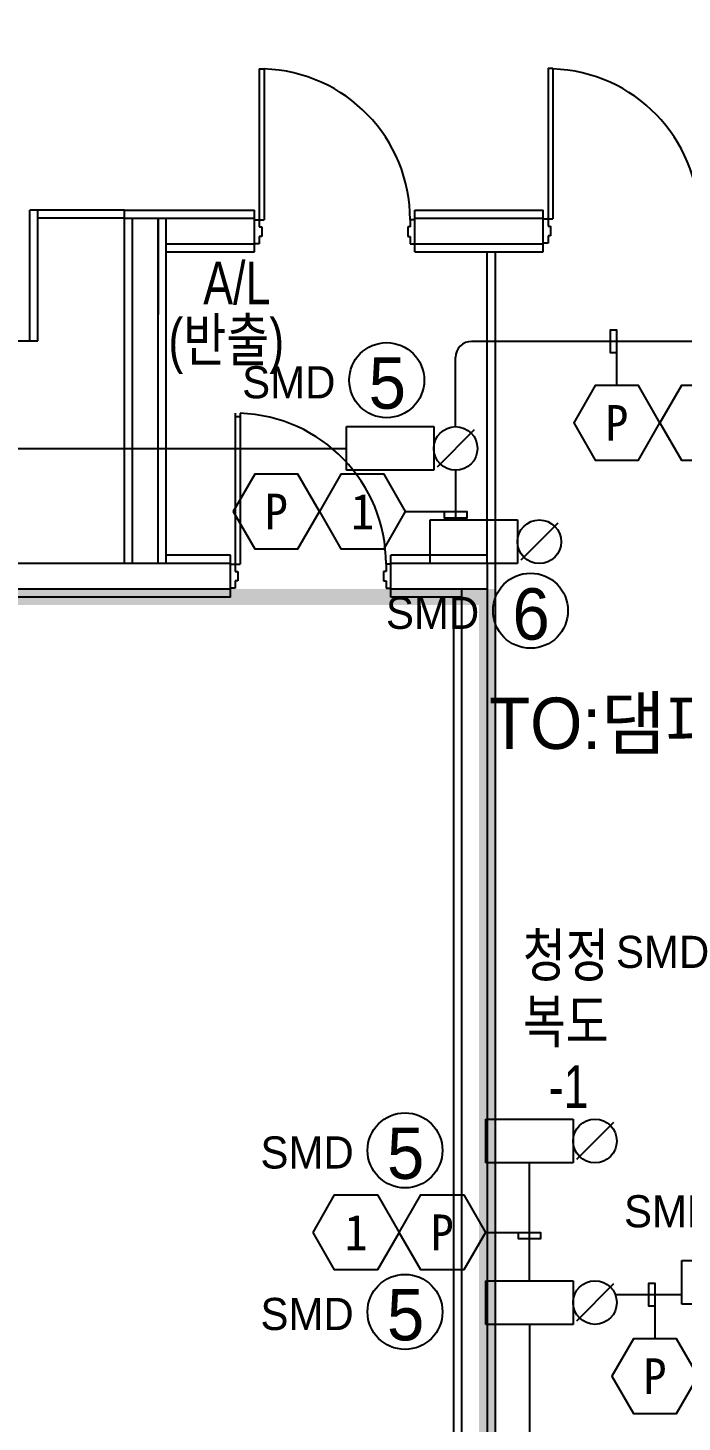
# Model space of a CAD drawing. Header units: millimetres. Extents: x 6846 to 63013, y 1940 to 45920.
# Drawn here: x 20402 to 24481, y 16581 to 25265 of the extents above; entities that cross this region are included whole.
import ezdxf
from ezdxf.enums import TextEntityAlignment as Align

# ---------------------------------------------------------------- set-up
doc = ezdxf.new("R2010")
doc.units = ezdxf.units.MM
doc.header["$LTSCALE"] = 120
doc.linetypes.add('HIDDENX2', pattern=[0.75, 0.5, -0.25])
for name, color, linetype in [('1구역', 41, 'Continuous'), ('ARCH', 9, 'Continuous'), ('DAMPER', 2, 'Continuous'), ('fire', 2, 'Continuous'), ('fire-l', 4, 'Continuous'), ('smd-f', 2, 'Continuous')]:
    doc.layers.add(name, color=color, linetype=linetype)
doc.styles.add('GHD', font='')
doc.styles.add('ghs', font='')
doc.styles.add('TT', font='')
doc.styles.add('돋움', font='')
doc.styles.get('GHD').set_extended_font_data('Dotum')
doc.styles.get('ghs').set_extended_font_data('Dotum')
doc.styles.get('TT').set_extended_font_data('Dotum')
doc.styles.get('돋움').set_extended_font_data('DotumChe')

# ---------------------------------------------------------------- blocks, each defined once
blk = doc.blocks.new('e-22-1')
at = {"layer": 'DAMPER'}
blk.add_line((-5, 1), (-1, 1), dxfattribs=at)
at = {"layer": 'fire'}
for p, q in [((-5, -1), (-5, 1)), ((-1, 1), (-1, -1)), ((0.85, 0.85), (-0.85, -0.85)), ((-1, -1), (-5, -1))]:
    blk.add_line(p, q, dxfattribs=at)
blk.add_circle((0, 0), 1, dxfattribs=at)

msp = doc.modelspace()

# ---------------------------------------------------------------- linework, layer by layer
at = {"layer": '1구역', "color": 4, "linetype": 'HIDDENX2', "ltscale": 7, "const_width": 100, "elevation": 0}
msp.add_lwpolyline([(30965.2, 20438.5), (33578.6, 20438.5), (33578.6, 24080), (47915.2, 24080.2), (47915.2, 25821.4), (53945.2, 25821.4), (53945.2, 31910.1), (14826.5, 31910.1), (14826.6, 21720.2), (23265.2, 21720.2), (23265.2, 15580.2), (21065.2, 15580.2), (21065.2, 11630.2), (30965.2, 11630.2), (30965.2, 20438.5)], dxfattribs=at)
at = {"layer": 'ARCH', "color": 9}
for p, q in [((23645.2, 25015.2, 0), (23645.2, 24075.2, 0)), ((23645.2, 25015.2, 0), (23675.2, 25015.2, 0)), ((23675.2, 25015.2, 0), (23675.2, 24075.2, 0)), ((21845.2, 25010.2, 0), (21845.2, 24070.2, 0)), ((21845.2, 25010.2, 0), (21875.2, 25010.2, 0)), ((21875.2, 25010.2, 0), (21875.2, 24070.2, 0)), ((20415.2, 23316.2, 0), (20415.2, 24130.2, 0)), ((20415.2, 23316.2, 0), (20415.2, 24130.2, 0)), ((21005.2, 24130.2, 0), (20415.2, 24130.2, 0)), ((20465.2, 23316.2, 0), (20465.2, 24130.2, 0)), ((20465.2, 23316.2, 0), (20465.2, 24130.2, 0)), ((20465.2, 23480.2, 0), (20465.2, 24080.2, 0)), ((20465.2, 23480.2, 0), (20465.2, 24080.2, 0)), ((21005.2, 24080.2, 0), (20465.2, 24080.2, 0)), ((21005.2, 24130.2, 0), (21815.2, 24130.2, 0)), ((21005.2, 21930.2, 0), (21005.2, 24130.2, 0)), ((21005.2, 24080.1, 0), (21815.2, 24080.1, 0)), ((21055.2, 21930.2, 0), (21055.2, 24080.2, 0)), ((21215.2, 21930.2, 0), (21215.2, 24080.2, 0)), ((21215.2, 24080.2, 0), (21215.2, 23480.2, 0)), ((21215.2, 24080.2, 0), (21215.2, 23480.2, 0)), ((21265.2, 21930.2, 0), (21265.2, 24080.2, 0)), ((21815.2, 23870.1, 0), (21815.2, 24130.2, 0)), ((21815.2, 23915.2, 0), (21815.2, 24075.2, 0)), ((21815.2, 24070.2, 0), (21845.2, 24070.2, 0)), ((21845.2, 24070.2, 0), (21875.2, 24070.2, 0)), ((21845.2, 24070.2, 0), (21845.2, 24025.2, 0)), ((22815.2, 24070.2, 0), (22785.2, 24070.2, 0)), ((22785.2, 24070.2, 0), (22785.2, 24025.2, 0)), ((22815.2, 24130.2, 0), (23615.2, 24130.2, 0)), ((22815.2, 23870.1, 0), (22815.2, 24130.2, 0)), ((22815.2, 24080.1, 0), (23615.2, 24080.1, 0)), ((22815.2, 23915.2, 0), (22815.2, 24075.2, 0)), ((23615.2, 23870.1, 0), (23615.2, 24130.2, 0)), ((23615.2, 23920.2, 0), (23615.2, 24080.2, 0)), ((23615.2, 24075.2, 0), (23645.2, 24075.2, 0)), ((23645.2, 24075.2, 0), (23675.2, 24075.2, 0)), ((23645.2, 24075.2, 0), (23645.2, 24030.2, 0)), ((21845.2, 24025.2, 0), (21860.2, 24025.2, 0)), ((21860.2, 24025.2, 0), (21860.2, 23965.2, 0)), ((22785.2, 24025.2, 0), (22770.2, 24025.2, 0)), ((22770.2, 24025.2, 0), (22770.2, 23965.2, 0)), ((23645.2, 24030.2, 0), (23660.2, 24030.2, 0)), ((23660.2, 23970.2, 0), (23645.2, 23970.2, 0)), ((23645.2, 23970.2, 0), (23645.2, 23925.2, 0)), ((23660.2, 24030.2, 0), (23660.2, 23970.2, 0)), ((21265.2, 23920.2, 0), (21815.2, 23920.2, 0)), ((21845.2, 23920.2, 0), (21815.2, 23920.2, 0)), ((21860.2, 23965.2, 0), (21845.2, 23965.2, 0)), ((21845.2, 23965.2, 0), (21845.2, 23920.2, 0)), ((22770.2, 23965.2, 0), (22785.2, 23965.2, 0)), ((22785.2, 23965.2, 0), (22785.2, 23920.2, 0)), ((22785.2, 23920.2, 0), (22815.2, 23920.2, 0)), ((22815.2, 23920.2, 0), (23615.2, 23920.2, 0)), ((23645.2, 23925.2, 0), (23615.2, 23925.2, 0)), ((21265.2, 23870.1, 0), (21815.2, 23870.1, 0)), ((22815.2, 23870.1, 0), (23615.2, 23870.1, 0)), ((23265.2, 21930.2, 0), (23265.2, 23870.1, 0)), ((23315.2, 23870.1, 0), (23315.2, 14530.2, 0)), ((18890.2, 23316.2, 0), (20465.2, 23316.2, 0)), ((21695.2, 22865.2, 0), (21695.2, 21925.2, 0)), ((21695.2, 22845.2, 0), (21725.2, 22845.2, 0)), ((21725.2, 22865.2, 0), (21725.2, 21925.2, 0)), ((21665.2, 21980.2, 0), (21265.2, 21980.2, 0)), ((21665.2, 21930.2, 0), (21665.2, 21980.2, 0)), ((23265.2, 21980.2, 0), (22665.2, 21980.2, 0)), ((22665.2, 21930.2, 0), (22665.2, 21980.2, 0)), ((21665.2, 21930.2, 0), (16165.2, 21930.2, 0)), ((21665.2, 21770.2, 0), (21665.2, 21930.2, 0)), ((21665.2, 21925.2, 0), (21695.2, 21925.2, 0)), ((21695.2, 21925.2, 0), (21725.2, 21925.2, 0)), ((21695.2, 21925.2, 0), (21695.2, 21880.2, 0)), ((22665.2, 21925.2, 0), (22635.2, 21925.2, 0)), ((22635.2, 21925.2, 0), (22635.2, 21880.2, 0)), ((23265.2, 21930.2, 0), (22665.2, 21930.2, 0)), ((22665.2, 21770.2, 0), (22665.2, 21930.2, 0)), ((23265.2, 21930.2, 0), (23265.2, 15370.2, 0)), ((23265.2, 21930.2, 0), (23265.2, 15370.2, 0)), ((21695.2, 21880.2, 0), (21710.2, 21880.2, 0)), ((21710.2, 21820.2, 0), (21695.2, 21820.2, 0)), ((21695.2, 21820.2, 0), (21695.2, 21775.2, 0)), ((21710.2, 21880.2, 0), (21710.2, 21820.2, 0)), ((22635.2, 21880.2, 0), (22620.2, 21880.2, 0)), ((22620.2, 21880.2, 0), (22620.2, 21820.2, 0)), ((22620.2, 21820.2, 0), (22635.2, 21820.2, 0)), ((22635.2, 21820.2, 0), (22635.2, 21775.2, 0)), ((21665.2, 21770.2, 0), (16165.2, 21770.2, 0)), ((21665.2, 21720.2, 0), (16165.2, 21720.2, 0)), ((21695.2, 21775.2, 0), (21665.2, 21775.2, 0)), ((21665.2, 21720.2, 0), (21665.2, 21770.2, 0)), ((22635.2, 21775.2, 0), (22665.2, 21775.2, 0)), ((23265.2, 21770.2, 0), (22665.2, 21770.2, 0)), ((22665.2, 21720.2, 0), (22665.2, 21770.2, 0)), ((23105.2, 21720.2, 0), (22665.2, 21720.2, 0)), ((23055.2, 21720.2, 0), (23055.2, 15530.2, 0)), ((23105.2, 21770.2, 0), (23105.2, 15530.2, 0))]:
    msp.add_line(p, q, dxfattribs=at)
for centre in [(21845.2, 24070.2, 0), (23645.2, 24070.2, 0), (21695.2, 21925.2, 0)]:
    msp.add_arc(centre, 940, 360, 88.1729, dxfattribs=at)
at = {"layer": 'fire', "color": 2, "elevation": 0}
for points in [[(24073.7, 23037.7), (24073.7, 23382.3), (24032.9, 23382.3), (24032.9, 23243.4), (24073.7, 23243.4)], [(22757.2, 22253.2), (23138, 22253.2), (23138, 22212.4), (22999.2, 22212.4), (22999.2, 22253.2)], [(23254.3, 17763.1), (23598.9, 17763.1), (23598.9, 17722.3), (23460, 17722.3), (23460, 17763.1)], [(24312, 17099.9), (24312, 17444.5), (24271.2, 17444.5), (24271.2, 17305.6), (24312, 17305.6)]]:
    msp.add_lwpolyline(points, dxfattribs=at)
at = {"layer": 'fire-l', "color": 6, "ltscale": 2}
for p, q in [((26214, 23312.8, 0), (23168.6, 23312.8, 0)), ((23068.6, 22781.5, 0), (23068.6, 23212.8, 0)), ((17237.9, 22645.5, 0), (22388.6, 22645.5, 0)), ((23068.6, 22509.5, 0), (23068.6, 22200.5, 0)), ((23529.4, 17461.8, 0), (23529.4, 18195.8, 0)), ((24064.2, 17375, 0), (24478.2, 17375, 0)), ((23529.4, 17189.8, 0), (23529.4, 15448, 0))]:
    msp.add_line(p, q, dxfattribs=at)
at = {"layer": 'fire-l', "color": 2, "elevation": 0}
for points in [[(24342.3, 22805.1), (24208, 23037.7), (23939.4, 23037.7), (23805.1, 22805.1), (23939.4, 22572.5), (24208, 22572.5)], [(24879.6, 22805.1), (24745.2, 23037.7), (24476.6, 23037.7), (24342.3, 22805.1), (24476.6, 22572.5), (24745.2, 22572.5)], [(22220, 22253.2), (22085.7, 22485.9), (21817.1, 22485.9), (21682.8, 22253.2), (21817.1, 22020.6), (22085.7, 22020.6)], [(22757.2, 22253.2), (22622.9, 22485.9), (22354.3, 22485.9), (22220, 22253.2), (22354.3, 22020.6), (22622.9, 22020.6)], [(22179.9, 17763.1), (22314.2, 17995.8), (22582.8, 17995.8), (22717.1, 17763.1), (22582.8, 17530.5), (22314.2, 17530.5)], [(22717.1, 17763.1), (22851.4, 17995.8), (23120, 17995.8), (23254.3, 17763.1), (23120, 17530.5), (22851.4, 17530.5)], [(24580.6, 16867.3), (24446.3, 17099.9), (24177.7, 17099.9), (24043.4, 16867.3), (24177.7, 16634.7), (24446.3, 16634.7)]]:
    msp.add_lwpolyline(points, close=True, dxfattribs=at)
at = {"layer": 'fire-l', "color": 6, "ltscale": 2}
msp.add_arc((23168.6, 23212.8, 0), 100, 90, 180, dxfattribs=at)
at = {"layer": 'smd-f'}
for centre in [(22639.4, 23071.1, 0), (23535.7, 21635, 0), (22753.5, 18273.8, 0), (22753.5, 17267.7, 0)]:
    msp.add_circle(centre, 233.7, dxfattribs=at)

# ---------------------------------------------------------------- block references
at = {"layer": 'fire-l', "ltscale": 2, "xscale": 136, "yscale": 136, "zscale": 136}
for p in [(23068.6, 22645.5, 0), (23590.6, 22064.5, 0), (23937.4, 18331.8, 0), (25158.2, 17452.5, 0), (23937.4, 17325.8, 0)]:
    msp.add_blockref('e-22-1', p, dxfattribs=at)

# ---------------------------------------------------------------- texts
at = {"layer": 'ARCH', "color": 9, "style": 'GHD', "width": 0.8}
for s, p in [('A/L', (21495.3, 23542.9, 0)), ('(반출)', (21278.5, 23188.9, 0)), ('청정', (23488, 19356.8, 0)), ('복도', (23488, 18944.7, 0)), ('-1', (23648.9, 18537.5, 0))]:
    msp.add_text(s, height=266.67, dxfattribs=at).set_placement(p)
at = {"layer": 'fire', "style": '돋움'}
for s, p in [('P', (24073.7, 22805.1, 0)), ('P', (21951.4, 22253.2, 0)), ('1', (22488.6, 22253.2, 0)), ('1', (22448.5, 17763.1, 0)), ('P', (22985.7, 17763.1, 0)), ('P', (24312, 16867.3, 0))]:
    msp.add_text(s, height=222.4, dxfattribs=at).set_placement(p, align=Align.MIDDLE)
at = {"layer": 'smd-f', "style": 'TT'}
for s, p in [('5', (22643.1, 23051.1, 0)), ('6', (23539.5, 21615.1, 0)), ('TO:댐퍼전원반', (24630.3, 20937.5, -1403.5)), ('5', (22757.3, 18253.8, 0)), ('5', (22757.3, 17247.8, 0))]:
    msp.add_text(s, height=320, dxfattribs=at).set_placement(p, align=Align.MIDDLE)
at = {"layer": 'smd-f', "style": 'ghs'}
for p in [(21738.1, 22958, 0), (22634.5, 21522, 0), (24068.5, 19410.1, 0), (21852.3, 18160.7, 0), (24118.8, 17794.3, 0), (21852.3, 17154.7, 0)]:
    msp.add_text('SMD', height=200, dxfattribs=at).set_placement(p)

doc.saveas('drawing.dxf')
